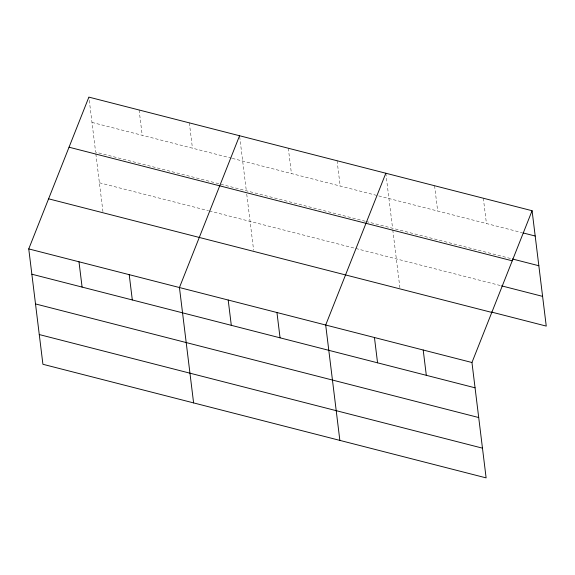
<?xml version="1.0" encoding="UTF-8"?>
<svg xmlns="http://www.w3.org/2000/svg" width="575" height="575" viewBox="0 0 575 575"><rect width="100%" height="100%" fill="white"/><g stroke="black" fill="none" stroke-linecap="round" stroke-linejoin="round"><path stroke-width="0.43" stroke-dasharray="2.88 2.16" d="M91.986 122.417L231.416 158.161M232.286 158.384L522.359 232.731M365.211 221.238L95.637 152.145L88.881 97.118M366.067 221.461L511.47 258.728M99.396 182.764L208.517 210.737M209.379 210.96L500.688 285.624M483.331 198.224L486.436 223.524M434.578 185.732L437.683 211.032M385.825 173.233L392.581 228.253M392.79 229.957L399.884 287.73M337.072 160.741L340.177 186.034M288.319 148.242L291.424 173.542M239.674 136.62L246.323 190.771M246.74 194.17L253.625 250.24M189.34 122.87L192.445 148.17M139.107 109.997L142.212 135.298M95.845 153.841L102.939 211.614"/><path stroke-width="0.86" d="M532.083 210.723L471.953 362.509L486.119 477.882L42.917 364.277L28.75 248.91L88.881 97.118L532.083 210.723L546.25 326.09L491.51 312.06M239.567 135.743L179.443 287.536L193.603 402.902M385.825 173.233L325.694 325.026L339.861 440.393M523.214 232.954L535.188 236.023M512.325 258.951L538.84 265.743M69.036 147.207L512.239 260.813M501.544 285.847L542.599 296.369M48.595 198.821L491.798 312.419M28.75 248.91L471.953 362.509M31.855 274.21L475.065 387.809M35.506 303.931L478.709 417.536M39.265 334.557L482.468 448.155M423.2 350.017L426.312 375.317M374.447 337.518L377.559 362.818M276.949 312.527L280.054 337.827M228.196 300.028L231.301 325.328M129.21 274.656L132.315 299.956M78.983 261.783L82.088 287.083"/></g></svg>
